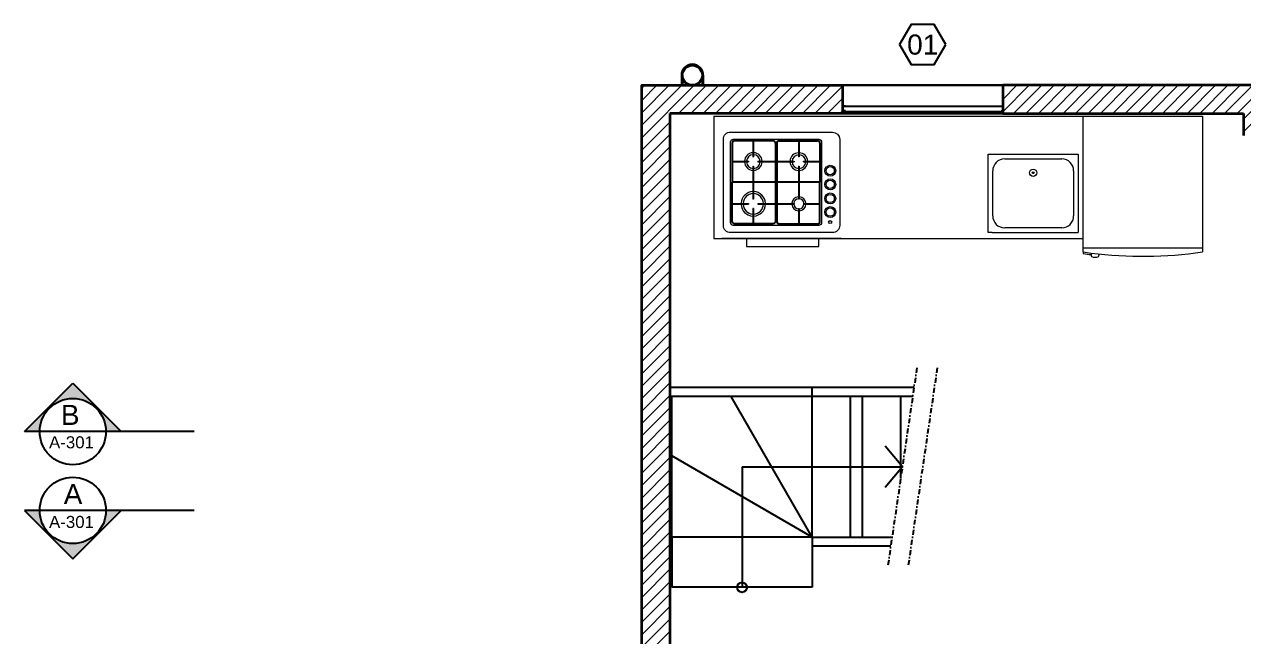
# Model space of a CAD drawing. Header units: metres. Extents: x -2569 to 4336, y -4195 to 694.
# Drawn here: x -2569 to -1961, y -245 to 60 of the extents above; entities that cross this region are included whole.
import ezdxf
from ezdxf.enums import TextEntityAlignment as Align

# ---------------------------------------------------------------- set-up
doc = ezdxf.new("R2010")
doc.units = ezdxf.units.M
doc.header["$LTSCALE"] = 5
doc.header["$MEASUREMENT"] = 0
doc.linetypes.add('TRATTOPUNTO', pattern=[1, 0.5, -0.25, 0, -0.25])
for name, color, linetype, lineweight in [('A-FLOR-PATT', 253, 'Continuous', 18), ('A-FURN', 253, 'Continuous', 18), ('A-GLAZ-FULL', 4, 'Continuous', 25), ('A-SECT-PATT', 8, 'Continuous', 18), ('A-WALL-FULL', 7, 'Continuous', 35), ('MURI NON SEZIONATI', 170, 'Continuous', 18)]:
    doc.layers.add(name, color=color, linetype=linetype, lineweight=lineweight)
doc.layers.add('quote', color=82, linetype='Continuous')
doc.layers.add('SCALE', color=214, linetype='Continuous')
doc.styles.add('ARIAL', font='arial.ttf')
doc.styles.get("Standard").update_dxf_attribs({"font": 'arial.ttf'})

msp = doc.modelspace()

# ---------------------------------------------------------------- hatches: boundary and pattern name
at = {"layer": 'A-FLOR-PATT'}
for points in [[(-2161.01, 19.29), (-2161.01, 16.66), (-2159.35, 16.66), (-2159.35, 16.91), (-2160.76, 16.91), (-2160.76, 19.04), (-2159.35, 19.04), (-2159.35, 19.29)], [(-2161.01, 19.29), (-2161.01, 16.66), (-2159.35, 16.66), (-2159.35, 16.91), (-2160.76, 16.91), (-2160.76, 19.04), (-2159.35, 19.04), (-2159.35, 19.29)], [(-2161.01, 19.29), (-2161.01, 16.66), (-2159.35, 16.66), (-2159.35, 16.91), (-2160.76, 16.91), (-2160.76, 19.04), (-2159.35, 19.04), (-2159.35, 19.29)], [(-2159.35, 19.04), (-2159.35, 19.29), (-2161.01, 19.29), (-2161.01, 16.66), (-2159.35, 16.66), (-2159.35, 16.91), (-2160.76, 16.91), (-2160.76, 19.04)], [(-2080.96, 19.29), (-2080.96, 16.66), (-2082.63, 16.66), (-2082.63, 16.91), (-2081.21, 16.91), (-2081.21, 19.04), (-2082.63, 19.04), (-2082.63, 19.29)], [(-2080.96, 19.29), (-2080.96, 16.66), (-2082.63, 16.66), (-2082.63, 16.91), (-2081.21, 16.91), (-2081.21, 19.04), (-2082.63, 19.04), (-2082.63, 19.29)], [(-2080.96, 19.29), (-2080.96, 16.66), (-2082.63, 16.66), (-2082.63, 16.91), (-2081.21, 16.91), (-2081.21, 19.04), (-2082.63, 19.04), (-2082.63, 19.29)], [(-2082.62, 19.04), (-2082.62, 19.29), (-2080.96, 19.29), (-2080.96, 16.66), (-2082.62, 16.66), (-2082.62, 16.91), (-2081.21, 16.91), (-2081.21, 19.04)]]:
    msp.add_hatch(color=256, dxfattribs=at).paths.add_polyline_path(points)
at = {"layer": 'A-SECT-PATT'}
h = msp.add_hatch(dxfattribs=at)
h.set_pattern_fill('ANSI31', color=256, scale=35)
h.paths.add_polyline_path([(-1825.76, 29.66), (-1946.96, 29.66), (-2000.96, 29.66), (-2040.96, 29.66), (-2080.96, 29.66), (-2080.96, 15.66), (-2040.96, 15.66), (-1960.96, 15.66), (-1960.96, 4.66), (-1946.96, 4.66), (-1946.96, 15.66), (-1825.76, 15.66)])
h.paths.add_polyline_path([(-2246.96, -220.34), (-2246.96, -200.34), (-2246.96, -145.34), (-2246.96, -105.34), (-2246.96, -65.34), (-2246.96, -25.34), (-2246.96, 15.66), (-2160.96, 15.66), (-2160.96, 29.66), (-2260.96, 29.66), (-2260.96, 15.66), (-2260.96, -25.34), (-2260.96, -65.34), (-2260.96, -105.34), (-2260.96, -200.34), (-2260.96, -220.34), (-2260.96, -260.34), (-2260.96, -300.34), (-2260.96, -340.34), (-2260.96, -380.34), (-2260.96, -420.34), (-2260.96, -460.34), (-2260.96, -500.34), (-2260.96, -540.34), (-2260.96, -575.34), (-2246.96, -575.34), (-2206.96, -575.34), (-2166.96, -575.34), (-2126.96, -575.34), (-2126.96, -561.34), (-2169.46, -561.34), (-2246.96, -561.34), (-2246.96, -540.34), (-2246.96, -500.34), (-2246.96, -460.34), (-2246.96, -420.34), (-2246.96, -380.34), (-2246.96, -340.34), (-2246.96, -300.34), (-2246.96, -260.34)])
h.paths.add_polyline_path([(-1946.96, -441.3), (-1936.87, -441.3), (-1936.87, -427.3), (-1960.96, -427.3), (-1960.96, -561.34), (-2046.96, -561.34), (-2046.96, -575.34), (-1946.96, -575.34)])
at = {"layer": 'quote'}
h = msp.add_hatch(dxfattribs=at)
h.set_pattern_fill('ANGLE', color=256, scale=0.0275)
h.set_pattern_definition([(360, (-2559.11423, -263.29672), (7e-11, 0.1920875), [0.1397, -0.0523875]), (90, (-2559.11423, -263.29672), (-0.1920875, 7e-11), [0.1397, -0.0523875])])
h.paths.add_polyline_path([(-2561.02, -142.79), (-2568.64, -142.79), (-2544.5, -118.65), (-2520.37, -142.79), (-2527.99, -142.79, 1)])
h = msp.add_hatch(dxfattribs=at)
h.set_pattern_fill('ANGLE', color=256, scale=0.0275)
h.set_pattern_definition([(360, (-2559.11423, -399.10255), (7e-11, 0.1920875), [0.1397, -0.0523875]), (90, (-2559.11423, -399.10255), (-0.1920875, 7e-11), [0.1397, -0.0523875])])
h.paths.add_polyline_path([(-2561.02, -182.05), (-2568.64, -182.05), (-2544.5, -206.18), (-2520.37, -182.05), (-2527.99, -182.05, -1)])

# ---------------------------------------------------------------- linework, layer by layer
at = {"layer": 'A-FURN'}
for p, q in [((-2224.97, 14.37), (-2040.97, 14.37)), ((-2224.97, 14.37), (-2224.97, -46.63)), ((-2224.97, 14.37), (-2164.97, 14.37)), ((-2040.97, -46.63), (-2040.97, 14.37)), ((-2216.02, 0.83), (-2216.02, -18.63)), ((-2215.67, 0.83), (-2215.67, -18.63)), ((-2195.54, 2.19), (-2214.66, 2.19)), ((-2195.54, 1.84), (-2214.66, 1.84)), ((-2192.43, 2.19), (-2173.31, 2.19)), ((-2192.43, 1.84), (-2173.31, 1.84)), ((-2172.29, 0.83), (-2172.29, -18.63)), ((-2171.94, 0.83), (-2171.94, -18.63)), ((-2182.44, -5.99), (-2182.79, -5.99)), ((-2184.96, -8.13), (-2184.96, -8.48)), ((-2182.79, -10.67), (-2182.44, -10.67)), ((-2180.28, -8.48), (-2180.28, -8.13)), ((-2080.05, -7.01), (-2051.63, -7.01)), ((-2086, -35.37), (-2086, -12.96)), ((-2045.69, -12.96), (-2045.69, -35.37)), ((-2216.03, -38.09), (-2216.02, -18.63)), ((-2215.68, -38.09), (-2215.67, -18.63)), ((-2172.29, -18.46), (-2215.67, -18.46)), ((-2172.29, -18.81), (-2215.67, -18.81)), ((-2172.29, -38.09), (-2172.29, -18.63)), ((-2171.94, -38.09), (-2171.94, -18.63)), ((-2182.44, -27.02), (-2182.79, -27.02)), ((-2182.79, -31.7), (-2182.44, -31.7)), ((-2051.63, -41.32), (-2080.05, -41.32)), ((-2224.97, -46.63), (-2220.97, -46.63)), ((-2161.57, -46.63), (-2220.97, -46.63)), ((-2220.97, -46.63), (-2040.97, -46.63)), ((-2208.97, -46.63), (-2172.97, -46.63)), ((-2208.67, -46.63), (-2208.67, -50.63)), ((-2172.67, -50.63), (-2172.67, -46.63)), ((-2208.67, -50.63), (-2172.67, -50.63))]:
    msp.add_line(p, q, dxfattribs=at)
for points in [[(-2040.97, -53.33), (-2040.97, 14.37), (-1981.47, 14.37)], [(-1981.47, 14.37), (-1981.47, -53.33)], [(-2205.52, 1.84), (-2205.52, -5.95)], [(-2205.17, 1.84), (-2205.17, 1.84), (-2205.17, -5.95)], [(-2194.52, 0.83), (-2194.52, -8.13)], [(-2194.17, 0.83), (-2194.17, -8.13)], [(-2193.79, 0.83), (-2193.79, -8.13)], [(-2193.44, 0.83), (-2193.44, -8.13)], [(-2182.8, 1.84), (-2182.8, 1.84), (-2182.79, -5.99)], [(-2182.45, 1.84), (-2182.44, -5.99)], [(-2205.52, -5.95), (-2205.17, -5.95)], [(-2086.34, -43.66), (-2088.34, -43.66), (-2088.34, -4.66), (-2043.34, -4.66), (-2043.34, -43.66)], [(-2215.67, -8.13), (-2207.69, -8.13)], [(-2215.67, -8.48), (-2207.68, -8.48)], [(-2207.69, -8.13), (-2207.69, -8.48)], [(-2205.52, -10.63), (-2205.17, -10.63)], [(-2205.52, -10.63), (-2205.52, -27.02)], [(-2205.17, -10.63), (-2205.17, -27.02)], [(-2203, -8.13), (-2203, -8.48)], [(-2203, -8.13), (-2184.96, -8.13)], [(-2203, -8.48), (-2184.96, -8.48)], [(-2194.52, -8.48), (-2194.52, -18.46)], [(-2194.17, -8.48), (-2194.17, -18.46)], [(-2193.79, -8.48), (-2193.79, -18.46)], [(-2193.44, -8.48), (-2193.44, -18.46)], [(-2182.79, -10.67), (-2182.79, -27.02)], [(-2182.44, -10.67), (-2182.44, -27.02)], [(-2180.28, -8.13), (-2172.29, -8.13)], [(-2180.28, -8.48), (-2172.29, -8.48)], [(-2194.52, -18.81), (-2194.52, -29.13)], [(-2194.17, -18.81), (-2194.17, -29.13)], [(-2193.79, -18.81), (-2193.79, -29.13)], [(-2193.44, -18.81), (-2193.44, -29.13)], [(-2215.67, -29.13), (-2207.68, -29.13)], [(-2215.67, -29.48), (-2207.69, -29.48)], [(-2207.68, -29.13), (-2207.68, -29.48)], [(-2205.17, -27.02), (-2205.52, -27.02)], [(-2203.01, -29.13), (-2184.96, -29.13)], [(-2203.01, -29.13), (-2203, -29.48)], [(-2203, -29.48), (-2184.96, -29.48)], [(-2184.96, -29.13), (-2184.96, -29.48)], [(-2180.29, -29.13), (-2172.29, -29.13)], [(-2180.29, -29.13), (-2180.28, -29.48)], [(-2180.28, -29.48), (-2172.29, -29.48)], [(-2205.17, -31.7), (-2205.52, -31.7)], [(-2205.52, -31.7), (-2205.52, -39.11)], [(-2205.17, -31.7), (-2205.17, -39.11)], [(-2182.79, -31.7), (-2182.79, -39.11)], [(-2182.44, -31.7), (-2182.44, -39.11)], [(-2086.34, -43.66), (-2043.34, -43.66)], [(-1981.47, -51.46), (-1981.47, -51.46), (-2040.97, -51.46)], [(-2040.97, -53.33), (-2040.97, -54.09), (-2040.97, -54.09)]]:
    msp.add_lwpolyline(points, dxfattribs=at)
for points in [[(-2220.27, 2.82, -0.414575), (-2216.68, 6.4), (-2165.85, 6.34, -0.413852), (-2162.27, 2.76), (-2162.27, -40.08, -0.414214), (-2165.86, -43.66), (-2216.69, -43.66, -0.414214), (-2220.27, -40.08), (-2220.27, 2.82)], [(-2184.18, -40.08), (-2215.32, -40.08, -0.414217), (-2216.69, -38.71), (-2216.69, 1.45, -0.41464), (-2215.32, 2.82), (-2172.64, 2.77)], [(-2172.64, 2.77), (-2172.64, 2.77, -0.406536), (-2171.28, 1.39), (-2171.28, -38.71, -0.414214), (-2172.65, -40.08), (-2184.18, -40.08)], [(-2194.17, -29.48), (-2194.17, -38.09, -0.414214), (-2195.54, -39.46), (-2214.66, -39.46, -0.414214), (-2216.03, -38.09)], [(-2194.52, -29.48), (-2194.52, -38.09, -0.414214), (-2195.54, -39.11), (-2214.66, -39.11, -0.414214), (-2215.68, -38.09)], [(-2193.79, -29.48), (-2193.79, -38.09, 0.414214), (-2192.42, -39.46), (-2173.3, -39.46, 0.414214), (-2171.94, -38.09)], [(-2193.44, -29.48), (-2193.44, -38.09, 0.414214), (-2192.42, -39.11), (-2173.3, -39.11, 0.414214), (-2172.29, -38.09)], [(-2036.99, -53.86), (-2037, -54.81, 0.414214), (-2035.96, -55.85), (-2034.04, -55.85, 0.414214), (-2033, -54.81), (-2032.99, -54.32)]]:
    msp.add_lwpolyline(points, format="xyb", dxfattribs=at)
for centre, radius in [((-2167, -12.87), 2.73), ((-2167, -12.87), 2.05), ((-2065.84, -13.88), 1.79), ((-2167, -19.66), 2.73), ((-2167, -19.66), 2.05), ((-2065.84, -13.88), 0.437), ((-2167, -26.69), 2.73), ((-2167, -26.69), 2.05), ((-2167, -33.48), 2.73), ((-2167, -33.48), 2.05), ((-2167, -38.46), 0.775)]:
    msp.add_circle(centre, radius, dxfattribs=at)
for centre, radius, start, end in [((-2214.66, 0.83), 1.37, 90, 180), ((-2214.66, 0.83), 1.02, 90, 180), ((-2195.54, 0.83), 1.37, 0, 90), ((-2195.54, 0.83), 1.02, 0, 90), ((-2192.43, 0.83), 1.37, 90, 180), ((-2192.43, 0.83), 1.02, 90, 180), ((-2173.31, 0.83), 1.37, 0, 90), ((-2173.31, 0.83), 1.02, 0, 90), ((-2205.34, -8.29), 4.41, 92.94959, 177.31844), ((-2205.34, -8.29), 3.41, 92.94959, 177.31844), ((-2205.34, -8.29), 3.41, 2.6843, 87.07375), ((-2205.34, -8.29), 4.41, 2.6843, 87.07375), ((-2182.62, -8.33), 4.41, 92.92572, 176.66462), ((-2182.62, -8.33), 3.41, 92.92572, 176.66462), ((-2182.62, -8.33), 3.41, 3.33812, 87.04987), ((-2182.62, -8.33), 4.41, 3.33812, 87.04987), ((-2205.34, -8.29), 4.41, 183.19435, 267.03833), ((-2205.34, -8.29), 3.41, 183.19435, 267.03833), ((-2205.34, -8.29), 3.41, 272.91418, 356.8084), ((-2205.34, -8.29), 4.41, 272.91418, 356.8084), ((-2182.62, -8.33), 4.41, 182.54061, 267.08636), ((-2182.62, -8.33), 3.41, 182.54061, 267.08636), ((-2182.62, -8.33), 3.41, 272.96221, 357.46213), ((-2182.62, -8.33), 4.41, 272.96221, 357.46213), ((-2080.05, -12.96), 5.95, 90, 180), ((-2051.63, -12.96), 5.95, 0, 90), ((-2205.34, -29.36), 6.08, 92.00654, 177.37897), ((-2205.34, -29.36), 5.08, 92.00654, 177.37897), ((-2205.34, -29.36), 5.08, 2.62524, 88.05566), ((-2205.34, -29.36), 6.08, 2.62524, 88.05566), ((-2205.34, -29.36), 6.08, 181.3301, 267.98138), ((-2205.34, -29.36), 5.08, 181.3301, 267.98138), ((-2205.34, -29.36), 5.08, 271.93226, 358.67411), ((-2205.34, -29.36), 6.08, 271.93226, 358.67411), ((-2182.62, -29.36), 3.52, 182.65749, 266.10137), ((-2182.62, -29.36), 3.52, 93.9107, 174.69621), ((-2182.62, -29.36), 2.52, 182.65749, 266.10137), ((-2182.62, -29.36), 2.52, 93.9107, 174.69621), ((-2182.62, -29.36), 2.52, 5.308, 85.95155), ((-2182.62, -29.36), 2.52, 274.06053, 357.34672), ((-2182.62, -29.36), 3.52, 5.308, 85.95155), ((-2182.62, -29.36), 3.52, 274.06053, 357.34672), ((-2080.05, -35.37), 5.95, 180, 270), ((-2051.63, -35.37), 5.95, 270, 0), ((-2011.22, 153.75), 209.21, 261.82462, 262.92411), ((-2019.37, 90.53), 146.23, 261.50784, 263.07861), ((-2011.22, 153.75), 209.21, 262.92411, 278.17538)]:
    msp.add_arc(centre, radius, start, end, dxfattribs=at)
at = {"layer": 'A-GLAZ-FULL'}
for p, q in [((-2161.01, 19.29), (-2080.96, 19.29)), ((-2159.35, 19.29), (-2161.01, 19.29)), ((-2160.76, 16.91), (-2160.76, 19.04)), ((-2159.35, 19.04), (-2159.35, 19.29)), ((-2081.82, 19.04), (-2081.82, 19.29)), ((-2081.21, 19.04), (-2081.21, 16.91)), ((-2080.96, 19.29), (-2080.96, 16.66)), ((-2161.01, 16.66), (-2081.82, 16.66)), ((-2159.35, 16.91), (-2160.76, 16.91)), ((-2159.35, 16.66), (-2159.35, 16.91)), ((-2081.82, 16.66), (-2081.82, 16.91)), ((-2081.82, 16.91), (-2081.21, 16.91))]:
    msp.add_line(p, q, dxfattribs=at)
at = {"layer": 'A-WALL-FULL'}
for p, q in [((-2241.02, 34.66), (-2241.02, 29.66)), ((-2240.72, 34.66), (-2240.72, 29.66)), ((-2230.72, 34.66), (-2230.72, 29.66)), ((-2230.42, 34.66), (-2230.42, 29.66)), ((-2040.96, 29.66), (-2080.96, 29.66)), ((-2080.96, 29.66), (-2080.96, 15.66)), ((-2000.96, 29.66), (-2040.96, 29.66)), ((-1946.96, 29.66), (-2000.96, 29.66)), ((-2260.96, -25.34), (-2260.96, 15.66)), ((-2260.96, -25.34), (-2260.96, 14.66)), ((-2246.96, 15.66), (-2246.96, -25.34)), ((-2080.96, 15.66), (-2040.96, 15.66)), ((-2040.96, 15.66), (-1960.96, 15.66)), ((-1960.96, 15.66), (-1960.96, 4.66)), ((-2260.96, -65.34), (-2260.96, -25.34)), ((-2260.96, -65.34), (-2260.96, -25.34)), ((-2246.96, -25.34), (-2246.96, -65.34)), ((-2246.96, -25.34), (-2246.96, -65.34)), ((-2260.96, -105.34), (-2260.96, -65.34)), ((-2260.96, -105.34), (-2260.96, -65.34)), ((-2246.96, -65.34), (-2246.96, -105.34)), ((-2246.96, -65.34), (-2246.96, -105.34)), ((-2260.96, -145.34), (-2260.96, -105.34)), ((-2260.96, -200.34), (-2260.96, -105.34)), ((-2246.96, -105.34), (-2246.96, -145.34)), ((-2246.96, -105.34), (-2246.96, -145.34)), ((-2246.96, -145.34), (-2246.96, -200.34)), ((-2260.96, -220.34), (-2260.96, -200.34)), ((-2246.96, -200.34), (-2246.96, -220.34)), ((-2260.96, -260.34), (-2260.96, -220.34)), ((-2246.96, -220.34), (-2246.96, -260.34))]:
    msp.add_line(p, q, dxfattribs=at)
msp.add_lwpolyline([(-2260.96, 15.66), (-2260.96, 15.66), (-2260.96, 29.66), (-2160.96, 29.66), (-2160.96, 15.66), (-2246.96, 15.66)], dxfattribs=at)
msp.add_circle((-2235.72, 34.66), 5, dxfattribs=at)
msp.add_arc((-2235.72, 34.66), 5.3, 0, 180, dxfattribs=at)
at = {"layer": 'MURI NON SEZIONATI', "lineweight": 30}
for p, q in [((-2080.96, 29.66), (-2160.96, 29.66)), ((-2160.96, 15.66), (-2080.96, 15.66))]:
    msp.add_line(p, q, dxfattribs=at)
at = {"layer": 'quote'}
for p, q in [((-2568.64, -142.79), (-2544.5, -118.65)), ((-2544.5, -118.65), (-2520.37, -142.79)), ((-2483.96, -142.79), (-2568.64, -142.79)), ((-2131.04, -160.34), (-2139.62, -150.11)), ((-2210.96, -160.34), (-2131.04, -160.34)), ((-2210.96, -160.34), (-2210.96, -220.34)), ((-2131.04, -160.34), (-2139.62, -170.57)), ((-2483.96, -182.05), (-2568.64, -182.05)), ((-2568.64, -182.05), (-2544.5, -206.18)), ((-2544.5, -206.18), (-2520.37, -182.05))]:
    msp.add_line(p, q, dxfattribs=at)
msp.add_lwpolyline([(-2109.41, 50), (-2115.18, 60), (-2126.73, 60), (-2132.5, 50), (-2126.73, 40), (-2115.18, 40)], close=True, dxfattribs=at)
for centre, radius in [((-2544.5, -142.79), 16.52), ((-2544.5, -182.05), 16.52), ((-2210.96, -220.34), 2.5)]:
    msp.add_circle(centre, radius, dxfattribs=at)
at = {"layer": 'SCALE'}
for p, q in [((-2125.24, -120.84), (-2246.96, -120.84)), ((-2175.96, -125.34), (-2175.96, -120.84)), ((-2216.37, -125.34), (-2246.96, -125.34)), ((-2245.96, -154.93), (-2245.96, -125.34)), ((-2175.96, -125.34), (-2216.37, -125.34)), ((-2175.96, -195.34), (-2216.37, -125.34)), ((-2175.96, -195.34), (-2175.96, -125.34)), ((-2125.9, -125.34), (-2175.96, -125.34)), ((-2156.96, -195.34), (-2156.96, -125.34)), ((-2150.88, -195.34), (-2150.88, -125.34)), ((-2131.88, -166.09), (-2131.88, -125.34)), ((-2175.96, -195.34), (-2245.96, -154.93)), ((-2245.96, -195.34), (-2245.96, -154.93)), ((-2175.96, -195.34), (-2245.96, -195.34)), ((-2245.96, -195.34), (-2245.96, -220.34)), ((-2175.96, -195.34), (-2136.17, -195.34)), ((-2175.96, -195.34), (-2175.96, -199.84)), ((-2175.96, -195.34), (-2175.96, -199.84)), ((-2136.83, -199.84), (-2175.96, -199.84)), ((-2175.96, -199.84), (-2175.96, -220.34)), ((-2175.96, -220.34), (-2245.96, -220.34))]:
    msp.add_line(p, q, dxfattribs=at)
at = {"layer": 'SCALE', "linetype": 'TRATTOPUNTO'}
for points in [[(-2123.8, -110.97), (-2138.28, -209.71)], [(-2113.67, -110.97), (-2128.15, -209.71)]]:
    msp.add_lwpolyline(points, dxfattribs=at)

# ---------------------------------------------------------------- texts
at = {"layer": 'quote', "rotation": 360}
for s, width, insert, char_height, attachment_point in [('B', 187.4593, (-2541.13, -129.49), 10, 3), ('A-301', 295.553, (-2533.98, -145.13), 6, 3), ('A', 187.4593, (-2539.71, -178.91), 10, 9), ('A-301', 295.553, (-2533.98, -190.86), 6, 9)]:
    msp.add_mtext_dynamic_manual_height_columns(s, width=width, gutter_width=12.5, heights=[0], dxfattribs=dict(at, insert=insert, char_height=char_height, attachment_point=attachment_point))
at = {"layer": 'quote', "style": 'ARIAL'}
msp.add_attdef('01', text='', height=10, dxfattribs=at).set_placement((-2120.89, 49.95), align=Align.MIDDLE_CENTER)

doc.saveas('drawing.dxf')
